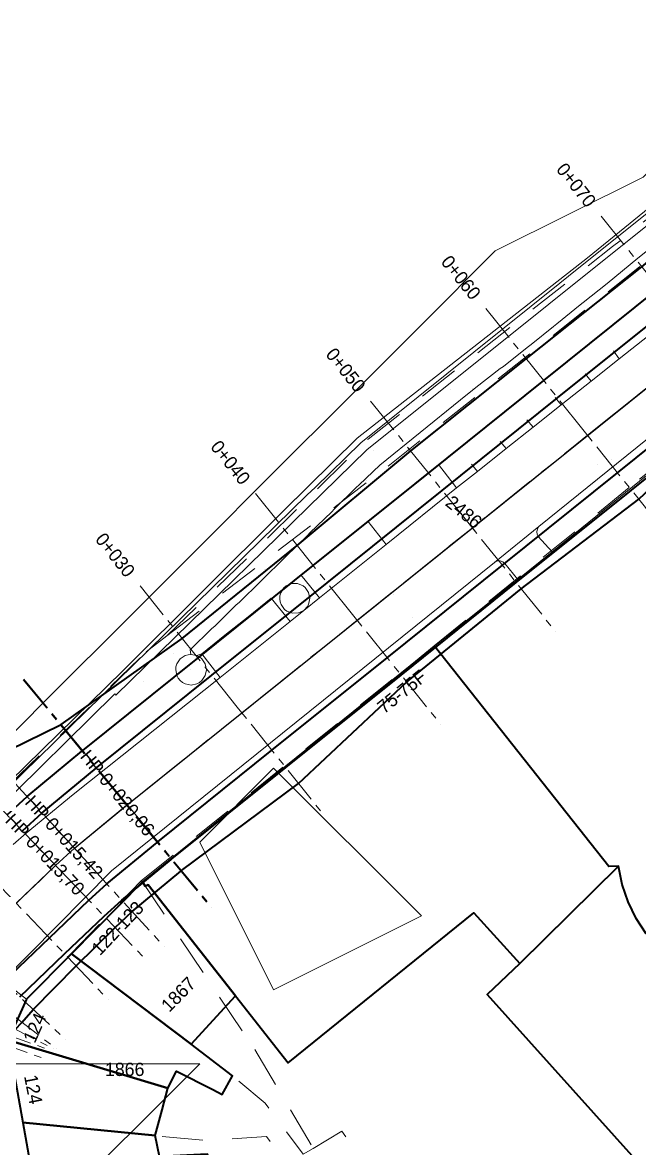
# Model space of a CAD drawing. Header units: metres. Extents: x 0 to 105485, y 0 to 425721.
# Drawn here: x 104915.5 to 104957.3, y 425531.8 to 425608 of the extents above; entities that cross this region are included whole.
import ezdxf
from ezdxf.enums import TextEntityAlignment as Align

# ---------------------------------------------------------------- set-up
doc = ezdxf.new("R2010")
doc.units = ezdxf.units.M
doc.header["$MEASUREMENT"] = 0
for name, pattern in [('AM-AS-SO', [16, 10, -2, 2, -2]), ('KG-PERCEEL-SO', [19, 5.5, -4, 5.5, -4]), ('ZZ-CENTER-SO', [8, 5, -1, 1, -1])]:
    doc.linetypes.add(name, pattern=pattern)
for name, color, linetype, lineweight in [('B-XX-AM-AS-G', 10, 'AM-AS-SO', 18), ('B-XX-AM-KILOMETRERING-G', 7, 'Continuous', 18), ('B-XX-AM-TANGENTPUNT-G', 7, 'Continuous', 18), ('B-XX-AM-TANGENTPUNT-T', 7, 'Continuous', 18), ('B-XX-GK-KADEMUUR-G', 150, 'Continuous', 18), ('B-XX-GR-BOOM-G', 90, 'Continuous', 13), ('B-XX-IE-MEUBILAIR-G', 7, 'Continuous', 18), ('B-XX-IE-MEUBILAIR_WATERWEGMEUBILAIR-G', 150, 'Continuous', 18), ('B-XX-KG-GRENS_PERCEEL-G', 150, 'KG-PERCEEL-SO', 18), ('B-XX-KG-GRENS_PERCEEL-T', 150, 'KG-PERCEEL-SO', 18), ('B-XX-OG-BEBOUWING-G', 7, 'Continuous', 35), ('B-XX-OG-BEBOUWING_HUISNUMMER-T', 7, 'Continuous', 18), ('B-XX-OG-GRENS-G', 7, 'Continuous', 18), ('B-XX-OG-TERREIN_ERF-G', 7, 'Continuous', 18), ('B-XX-OG-WATER-G', 130, 'Continuous', 18), ('B-XX-VH-ONVERHARD_ZAND-G', 210, 'Continuous', 18), ('B-XX-VH-OPENVERHARDING-G', 90, 'Continuous', 18), ('B-XX-VW-MARKERING-G', 7, 'Continuous', 18), ('N-XX-AL-VERWIJZING_DOORSNEDE-G', 7, 'ZZ-CENTER-SO', 18), ('N-XX-AL-VERWIJZING_DOORSNEDE-T', 7, 'ZZ-CENTER-SO', 18), ('N-XX-AM-AS-G', 10, 'AM-AS-SO', 18), ('N-XX-GR-GRAS_BERM-G', 80, 'Continuous', 35), ('N-XX-GW-TALUD_TEEN-G', 90, 'Continuous', 35), ('N-XX-VH-GESLOTENVERHARDING_ASFALT-G', 10, 'Continuous', 35)]:
    doc.layers.add(name, color=color, linetype=linetype, lineweight=lineweight)
doc.layers.add('GIS-WEGVAKKEN', color=2, linetype='Continuous')

msp = doc.modelspace()

# ---------------------------------------------------------------- linework, layer by layer
at = {"layer": 'B-XX-AM-AS-G', "ltscale": 0.5}
msp.add_lwpolyline([(104908.7542000003, 425540.7492999994), (104908.98, 425541.39), (104909.62, 425542.63), (104910.64, 425543.97), (104911.84, 425545.26), (104917.75, 425550.92), (104919.02, 425552.08), (104922.6, 425555.03), (104992.7, 425611.27), (105082.36, 425683.39), (105090.06, 425689.4), (105106.61, 425702.7), (105109.33, 425704.82), (105110.2496000007, 425705.2364000007)], dxfattribs=at)
at = {"layer": 'B-XX-AM-KILOMETRERING-G', "ltscale": 0.5, "flags": 128}
for points in [[(104954.064011129, 425579.6319980879), (104953.4382311284, 425580.4119976975)], [(104946.2640150336, 425573.3741980822), (104945.638235033, 425574.1541976918)], [(104938.4640189382, 425567.1163980764), (104937.8382389377, 425567.896397686)], [(104930.6640228429, 425560.8585980706), (104930.0382428423, 425561.6385976802)], [(104922.8696209057, 425554.6042900146), (104922.2336869976, 425555.3760335371)]]:
    msp.add_lwpolyline(points, dxfattribs=at)
at = {"layer": 'B-XX-AM-TANGENTPUNT-G', "ltscale": 0.5, "flags": 128}
for points in [[(104923.8718678163, 425553.4865129551), (104921.3281321837, 425556.573487045)], [(104920.3688144132, 425550.6032807719), (104917.6711855868, 425553.5567192282)], [(104919.1333328996, 425549.4755658239), (104916.3666671004, 425552.3644341761)]]:
    msp.add_lwpolyline(points, dxfattribs=at)
at = {"layer": 'B-XX-GK-KADEMUUR-G', "ltscale": 0.5}
for points in [[(104905.172, 425546.195), (104921.752, 425562.538), (104921.833, 425562.442), (104938.813, 425579.051), (104988.189, 425618.588), (105102.3502098413, 425710)], [(105039.799, 425660.682), (105017.558, 425642.902), (105016.99, 425642.447), (105006.322, 425633.913), (104996.33, 425625.919), (104995.766, 425625.468), (104974.36, 425608.324), (104973.794, 425607.871), (104952.459, 425590.783), (104951.865, 425590.307), (104938.398, 425579.522), (104935.307, 425576.5), (104934.781, 425575.985), (104915.533, 425557.164), (104904.789, 425546.533)]]:
    msp.add_lwpolyline(points, dxfattribs=at)
msp.add_lwpolyline([(104905.862, 425547.997), (104895.247, 425537.442), (104904.789, 425546.533), (104915.533, 425557.164), (104934.781, 425575.985), (104935.307, 425576.5), (104938.398, 425579.522), (104951.865, 425590.307), (104952.459, 425590.783), (104973.794, 425607.871), (104974.36, 425608.324), (104995.766, 425625.468), (104996.33, 425625.919), (105006.322, 425633.913), (105006.515, 425634.185), (104986.537, 425618.359), (104971.09, 425606.126), (104953.746, 425592.04), (104938.159, 425579.827), (104933.137, 425574.895), (104922.304, 425564.077)], close=True, dxfattribs=at)
at = {"layer": 'B-XX-GR-BOOM-G', "color": 0, "true_color": 0x604a38}
msp.add_polyline3d([(104926.897, 425564.168, 2.391063615989091), (104926.897, 425564.168, 5.191063615989091)], dxfattribs=at)
at = {"layer": 'B-XX-IE-MEUBILAIR-G', "color": 0, "true_color": 0x604a38}
for points in [[(104944.462, 425583.097, 2.177234573343187), (104944.462, 425583.097, 3.677234573343187)], [(104939.273, 425578.992, 2.210579507820798), (104939.273, 425578.992, 3.710579507820798)], [(104954.421, 425578.039, 2.352337270690507), (104954.421, 425578.039, 3.852337270690507)], [(104955.383, 425578.384, 2.348215978992692), (104955.383, 425578.384, 3.848215978992692)], [(104955.283, 425577.736, 2.335622402709274), (104955.283, 425577.736, 3.835622402709274)], [(104938.77, 425576.962, 2.277865583671027), (104938.77, 425576.962, 3.777865583671027)], [(104940.61, 425569.242, 2.381609555965278), (104940.61, 425569.242, 3.881609555965278)], [(104941.907, 425567.673, 2.348473407567346), (104941.907, 425567.673, 3.848473407567346)], [(104940.622, 425565.922, 2.327848839109299), (104940.622, 425565.922, 3.827848839109299)], [(104925.753, 425565.248, 2.309730546838456), (104925.753, 425565.248, 5.309730546838455)], [(104923.69, 425563.333, 2.255172182372583), (104923.69, 425563.333, 5.255172182372583)], [(104925.545, 425561.512, 2.399845746266229), (104925.545, 425561.512, 5.399845746266228)], [(104922.809, 425559.348, 2.375892990472333), (104922.809, 425559.348, 5.375892990472333)], [(104921.566, 425558.351, 2.363387204116687), (104921.566, 425558.351, 5.363387204116687)], [(104920.463, 425557.439, 2.364816305526931), (104920.463, 425557.439, 5.364816305526931)], [(104918.014, 425555.157, 2.403089559539067), (104918.014, 425555.157, 5.403089559539067)], [(104926.369, 425554.441, 2.350532415174043), (104926.369, 425554.441, 3.850532415174043)]]:
    msp.add_polyline3d(points, dxfattribs=at)
at = {"layer": 'B-XX-IE-MEUBILAIR_WATERWEGMEUBILAIR-G', "color": 0, "true_color": 0x604a38}
for points in [[(104951.131, 425590.115, 2.159955967018357), (104951.131, 425590.115, 3.659955967018357)], [(104945.978, 425583.203, 2.243811223046881), (104945.978, 425583.203, 3.743811223046881)], [(104940.032, 425581.161, 2.189127369434691), (104940.032, 425581.161, 3.689127369434691)], [(104940.081, 425581.118, 2.199380925574647), (104940.081, 425581.118, 3.699380925574647)], [(104933.971, 425575.756, 2.06033945383282), (104933.971, 425575.756, 3.56033945383282)], [(104931.862, 425570.955, 2.258233448660614), (104931.862, 425570.955, 3.758233448660614)], [(104926.161, 425568.182, 2.167759901815181), (104926.161, 425568.182, 3.667759901815181)]]:
    msp.add_polyline3d(points, dxfattribs=at)
at = {"layer": 'B-XX-KG-GRENS_PERCEEL-G', "ltscale": 0.5, "flags": 128}
for points in [[(104925.279, 425566.445), (104931.178, 425572.18), (104938.894, 425579.771), (104955.444, 425592.789), (104971.281, 425605.474), (104988.867, 425619.423), (105000, 425628.403), (105008.053, 425635.091), (105031.76, 425654.106), (105060.197, 425676.823), (105089.053, 425700), (105094.55, 425704.236), (105101.6795079053, 425710)], [(104940.248, 425577.935), (104954.517, 425589.239), (104969.941, 425601.563), (105000, 425625.681), (105004.34, 425629.216), (105020.105, 425641.933), (105047.531, 425663.873), (105075.134, 425686.023), (105085.069, 425694.023), (105092.463, 425700), (105104.7445397583, 425710)], [(104957.258, 425577.049), (104976.648, 425592.619)], [(104925.279, 425566.445), (104940.248, 425577.935)], [(104943.376, 425565.779), (104957.258, 425577.049)], [(104923.559, 425549.899), (104943.376, 425565.779)], [(104923.873, 425565.365), (104925.279, 425566.445)], [(104904.492, 425546.427), (104906.814, 425548.681), (104914.205, 425555.972), (104923.873, 425565.365)], [(104918.806, 425544.959), (104923.559, 425549.899)], [(104923.559, 425549.899), (104931.22, 425538.469)], [(104918.806, 425544.959), (104915.799, 425541.839), (104914.509, 425539.09), (104915.511, 425533.538)], [(104918.806, 425544.959), (104929.716, 425536.691), (104931.919, 425534.845), (104934.511, 425531.374)], [(104931.22, 425538.469), (104935.18, 425531.775)], [(104915.511, 425533.538), (104924.504, 425532.612), (104927.961, 425532.311), (104932.015, 425532.586), (104932.664, 425531.761)], [(104915.511, 425533.538), (104916.59, 425527.562)], [(104935.18, 425531.775), (104937.127, 425532.945), (104940.23, 425528.292)], [(104934.511, 425531.374), (104935.18, 425531.775)]]:
    msp.add_lwpolyline(points, dxfattribs=at)
at = {"layer": 'B-XX-OG-BEBOUWING-G', "ltscale": 0.5}
for points in [[(104923.625, 425549.805), (104923.812, 425549.522), (104924.02, 425549.613), (104929.919, 425542.107), (104933.49, 425537.563), (104946.041, 425547.722), (104949.164, 425544.291), (104955.845, 425550.862), (104955.19, 425550.858), (104943.396, 425565.754), (104943.022, 425565.452)], [(104923.812, 425549.522), (104923.625, 425549.805), (104918.823, 425544.945), (104926.921, 425538.833), (104929.919, 425542.107), (104924.02, 425549.613)], [(104915.776, 425541.86), (104915.751, 425541.835), (104914.538, 425539.091), (104925.34, 425535.839), (104925.924, 425536.989), (104928.38, 425535.749), (104929.01, 425535.415), (104929.716, 425536.691), (104926.921, 425538.833), (104918.823, 425544.945)], [(104924.493, 425532.636), (104924.95, 425534.373), (104925.34, 425535.839), (104914.538, 425539.091), (104915.522, 425533.537)], [(104915.522, 425533.537), (104916.581, 425527.56), (104925.185, 425529.192), (104928.545, 425529.872), (104928.027, 425531.388), (104924.782, 425531.215), (104924.493, 425532.636)]]:
    msp.add_lwpolyline(points, close=True, dxfattribs=at)
msp.add_lwpolyline([(104957.716, 425546.286), (104957.031, 425547.33), (104956.486, 425548.454), (104956.088, 425549.638), (104955.845, 425550.862), (104949.164, 425544.291), (104946.946, 425542.19), (104964.147, 425523.068)], dxfattribs=at)
at = {"layer": 'B-XX-OG-GRENS-G'}
msp.add_polyline3d([(105037.5, 425662.5, 2.121522426605225), (105032.5, 425657.5, 2.212913274765015), (105022.5, 425652.5, 2.117568731307983), (105017.5, 425647.5, 2.167964458465576), (105012.5, 425642.5, 2.13331127166748), (105007.5, 425637.5, 2.156186103820801), (104997.5, 425632.5, 2.067992925643921), (104992.5, 425627.5, 2.201306104660034), (104987.5, 425622.5, 2.102960348129272), (104982.5, 425617.5, 1.743525385856628), (104972.5, 425612.5, 2.233124971389771), (104967.5, 425607.5, 2.137851476669312), (104962.5, 425602.5, 1.970455408096313), (104957.5, 425597.5, 1.762145161628723), (104947.5, 425592.5, 2.088554620742798), (104942.5, 425587.5, 1.275743722915649), (104937.5, 425582.5, 2.090632438659668), (104932.5, 425577.5, 1.83174729347229), (104927.5, 425572.5, 1.79925811290741), (104922.5, 425567.5, 1.896938800811768), (104917.5, 425562.5, 1.813630342483521), (104912.5, 425557.5, 1.524099230766296)], dxfattribs=at)
for points in [[(104932.5, 425557.5, 2.41835618019104), (104942.5, 425547.5, 1.701107859611511), (104932.5, 425542.5, 2.997201919555664), (104927.5, 425552.5, 2.46612286567688)], [(104912.5, 425537.5, 2.284144878387451), (104927.5, 425537.5, 2.870697259902954), (104917.5, 425527.5, 2.416788578033447), (104912.5, 425532.5, 2.237672090530396)]]:
    msp.add_polyline3d(points, close=True, dxfattribs=at)
at = {"layer": 'B-XX-OG-TERREIN_ERF-G', "ltscale": 0.5}
for points in [[(104957.265, 425576.911), (104951.344, 425572.145), (104949.039, 425570.276), (104943.396, 425565.754), (104955.19, 425550.858), (104955.845, 425550.862), (104956.088, 425549.638), (104956.486, 425548.454), (104957.031, 425547.33), (104957.716, 425546.286)], [(104964.147, 425523.068), (104946.946, 425542.19), (104949.164, 425544.291), (104946.041, 425547.722), (104933.49, 425537.563), (104929.919, 425542.107), (104926.921, 425538.833), (104929.716, 425536.691), (104929.01, 425535.415), (104928.38, 425535.749), (104925.924, 425536.989), (104925.34, 425535.839), (104924.95, 425534.373), (104924.493, 425532.636), (104924.782, 425531.215)]]:
    msp.add_lwpolyline(points, dxfattribs=at)
at = {"layer": 'B-XX-OG-WATER-G', "ltscale": 0.5}
msp.add_lwpolyline([(104905.862, 425547.997), (104922.304, 425564.077), (104933.137, 425574.895), (104938.159, 425579.827), (104953.746, 425592.04), (104971.09, 425606.126), (104986.537, 425618.359), (105006.515, 425634.185), (104941.9029275928, 425710), (104876.3532364273, 425710)], dxfattribs=at)
at = {"layer": 'B-XX-VH-ONVERHARD_ZAND-G', "ltscale": 0.5}
for points in [[(104934.546, 425568.166), (104934.808, 425568.472), (104934.893, 425568.655), (104934.951, 425568.993), (104934.872, 425569.387), (104934.647, 425569.719), (104934.49, 425569.846), (104934.118, 425569.996), (104933.716, 425569.99), (104933.348, 425569.83), (104933.195, 425569.699), (104932.98, 425569.36), (104932.926, 425569.165), (104932.912, 425568.964), (104932.938, 425568.764), (104933.003, 425568.573), (104933.237, 425568.247), (104933.397, 425568.125), (104933.774, 425567.986), (104934.175, 425568.003)], [(104926.91, 425565.2), (104926.708, 425565.18), (104926.514, 425565.12), (104926.178, 425564.895), (104925.954, 425564.558), (104925.895, 425564.363), (104925.876, 425564.16), (104925.957, 425563.764), (104926.053, 425563.585), (104926.183, 425563.428), (104926.34, 425563.3), (104926.52, 425563.205), (104926.918, 425563.128), (104927.314, 425563.209), (104927.493, 425563.306), (104927.649, 425563.436), (104927.872, 425563.774), (104927.948, 425564.164), (104927.869, 425564.561), (104927.644, 425564.897), (104927.487, 425565.026), (104927.307, 425565.122)]]:
    msp.add_lwpolyline(points, close=True, dxfattribs=at)
at = {"layer": 'B-XX-VH-OPENVERHARDING-G', "ltscale": 0.5}
for points in [[(104988.189, 425618.588), (104938.813, 425579.051), (104921.833, 425562.442), (104921.752, 425562.538), (104905.172, 425546.195)], [(104914.166, 425543.113), (104921.535, 425550.548), (104947.454, 425571.425), (104950.46, 425573.844), (104981.518, 425598.906), (104994.786, 425609.559)], [(104914.871, 425552.338), (104915.763, 425553.113), (104918.931, 425555.714), (104928.874, 425563.639), (104927.636, 425565.23), (104927.307, 425565.122), (104927.487, 425565.026), (104927.644, 425564.897), (104927.869, 425564.561), (104927.948, 425564.164), (104927.872, 425563.774), (104927.649, 425563.436), (104927.493, 425563.306), (104927.314, 425563.209), (104926.918, 425563.128), (104926.52, 425563.205), (104926.34, 425563.3), (104926.183, 425563.428), (104926.053, 425563.585), (104925.957, 425563.764), (104925.876, 425564.16), (104925.895, 425564.363), (104925.954, 425564.558), (104926.178, 425564.895), (104926.514, 425565.12), (104926.708, 425565.18), (104926.91, 425565.2), (104926.861, 425565.512), (104928.329, 425566.952), (104928.512, 425567.115), (104929.965, 425568.546), (104930.165, 425568.714), (104931.645, 425570.16), (104933.318, 425571.815), (104934.785, 425573.244), (104934.963, 425573.418), (104936.444, 425574.847), (104936.606, 425575.027), (104938.083, 425576.484), (104938.292, 425576.68), (104939.682, 425577.995), (104945.156, 425582.429), (104946.195, 425583.268), (104947.827, 425584.547), (104948.067, 425584.675), (104949.67, 425585.959), (104949.93, 425586.162), (104951.447, 425587.39), (104951.662, 425587.565), (104953.249, 425588.848), (104953.455, 425589.011), (104955.065, 425590.291), (104957.161, 425592), (104961.157, 425595.221)], [(104961.157, 425595.221), (104957.161, 425592), (104955.065, 425590.291), (104953.455, 425589.011), (104953.249, 425588.848), (104951.662, 425587.565), (104951.447, 425587.39), (104949.93, 425586.162), (104949.67, 425585.959), (104948.067, 425584.675), (104947.827, 425584.547), (104946.195, 425583.268), (104945.156, 425582.429), (104939.682, 425577.995), (104938.292, 425576.68), (104938.083, 425576.484), (104936.606, 425575.027), (104936.444, 425574.847), (104934.963, 425573.418), (104934.785, 425573.244), (104933.318, 425571.815), (104931.645, 425570.16), (104930.165, 425568.714), (104929.965, 425568.546), (104928.512, 425567.115), (104928.329, 425566.952), (104926.861, 425565.512), (104926.91, 425565.2), (104927.307, 425565.122), (104927.636, 425565.23), (104928.874, 425563.639), (104933.632, 425567.432), (104934.546, 425568.166), (104935.611, 425569.021), (104940.111, 425572.633), (104944.887, 425576.468), (104946.289, 425577.581), (104948.245, 425579.134), (104950.067, 425580.581), (104951.956, 425582.081), (104953.983, 425583.69), (104955.877, 425585.194), (104957.91, 425586.808)], [(104957.91, 425586.808), (104955.877, 425585.194), (104953.983, 425583.69), (104951.956, 425582.081), (104950.067, 425580.581), (104948.245, 425579.134), (104946.289, 425577.581), (104944.887, 425576.468), (104940.111, 425572.633), (104935.611, 425569.021), (104934.546, 425568.166), (104933.632, 425567.432), (104928.874, 425563.639), (104918.931, 425555.714), (104915.763, 425553.113), (104914.871, 425552.338)], [(104915.084, 425518.055), (104915.855, 425514.063), (104916.079, 425513.314), (104916.355, 425512.687), (104916.724, 425512.041), (104919.698, 425507.989), (104922.304, 425509.689), (104922.069, 425510.047), (104922.596, 425510.393), (104919.564, 425515.006), (104919.037, 425514.66), (104918.906, 425514.86), (104918.828, 425514.881), (104917.712, 425521.177), (104916.581, 425527.56), (104915.522, 425533.537), (104914.538, 425539.091), (104915.751, 425541.835), (104915.776, 425541.86), (104914.166, 425543.113)]]:
    msp.add_lwpolyline(points, dxfattribs=at)
for points in [[(104976.84, 425592.348), (104978.724, 425593.95), (104982.126, 425596.767), (104984.873, 425598.972), (104984.947, 425599.049), (104995.538, 425607.813), (104995.857, 425608.084), (104994.786, 425609.559), (104981.518, 425598.906), (104950.46, 425573.844), (104950.362, 425573.701), (104950.313, 425573.503), (104950.333, 425573.33), (104950.409, 425573.168), (104950.407, 425573.167), (104951.344, 425572.145), (104957.265, 425576.911), (104976.677, 425592.551)], [(104950.407, 425573.167), (104950.409, 425573.168), (104950.333, 425573.33), (104950.313, 425573.503), (104950.362, 425573.701), (104950.46, 425573.844), (104947.454, 425571.425), (104947.642, 425571.524), (104947.833, 425571.534), (104948.012, 425571.468), (104948.15, 425571.337), (104948.16, 425571.345)], [(104951.344, 425572.145), (104950.407, 425573.167), (104948.16, 425571.345), (104949.039, 425570.276)], [(104943.022, 425565.452), (104943.396, 425565.754), (104949.039, 425570.276), (104948.16, 425571.345), (104948.15, 425571.337), (104948.012, 425571.468), (104947.833, 425571.534), (104947.642, 425571.524), (104947.454, 425571.425), (104921.535, 425550.548), (104914.166, 425543.113), (104915.776, 425541.86), (104918.823, 425544.945), (104923.625, 425549.805)], [(104934.546, 425568.166), (104934.175, 425568.003), (104933.774, 425567.986), (104933.397, 425568.125), (104933.237, 425568.247), (104933.003, 425568.573), (104932.938, 425568.764), (104932.912, 425568.964), (104932.926, 425569.165), (104932.98, 425569.36), (104933.195, 425569.699), (104933.348, 425569.83), (104933.716, 425569.99), (104934.118, 425569.996), (104934.49, 425569.846), (104934.647, 425569.719), (104934.872, 425569.387), (104934.951, 425568.993), (104934.893, 425568.655), (104934.808, 425568.472)]]:
    msp.add_lwpolyline(points, close=True, dxfattribs=at)
at = {"layer": 'B-XX-VW-MARKERING-G', "color": 0, "ltscale": 0.5, "true_color": 0x808080}
for points in [[(104955.492, 425585.732, 2.39419539978746), (104955.877, 425585.194, 2.399489273660121)], [(104953.983, 425583.69, 2.395395096665932), (104953.582, 425584.181, 2.38240480743649)], [(104951.561, 425582.571, 2.391061935602397), (104951.956, 425582.081, 2.42084155142269)], [(104950.067, 425580.581, 2.423360136592783), (104949.646, 425581.079, 2.385574910805091)], [(104947.828, 425579.613, 2.379792957033811), (104948.245, 425579.134, 2.414044788661739)], [(104944.887, 425576.468, 2.396038072877424), (104943.658, 425578.038, 2.303628641564922), (104942.0646666667, 425576.7653333333, 2.318732090623014), (104940.4713333333, 425575.4926666666, 2.334347639567963), (104938.878, 425574.22, 2.33635879858726)], [(104946.289, 425577.581, 2.397015142537518), (104945.902, 425578.078, 2.372080237951213)], [(104935.611, 425569.021, 2.413211966828767), (104934.345, 425570.593, 2.318792014570541), (104936.6115, 425572.4065, 2.322100043296814), (104938.878, 425574.22, 2.33635879858726)], [(104938.878, 425574.22, 2.33635879858726), (104940.111, 425572.633, 2.396410852784594)], [(104927.636, 425565.23, 2.378529189003157), (104929.204, 425566.489, 2.345628795019092), (104930.772, 425567.748, 2.335728366725944), (104932.34, 425569.007, 2.320504136872271), (104933.632, 425567.432, 2.402407936617937)]]:
    msp.add_polyline3d(points, dxfattribs=at)
at = {"layer": 'GIS-WEGVAKKEN'}
msp.add_lwpolyline([(104908.7542000003, 425540.7492999994), (104908.98, 425541.39), (104909.62, 425542.63), (104910.64, 425543.97), (104911.84, 425545.26), (104917.75, 425550.92), (104919.02, 425552.08), (104922.6, 425555.03), (104992.7, 425611.27), (105082.36, 425683.39), (105090.06, 425689.4), (105106.61, 425702.7), (105109.33, 425704.82), (105110.2496000007, 425705.2364000007)], dxfattribs=at)
at = {"layer": 'N-XX-AL-VERWIJZING_DOORSNEDE-G', "ltscale": 0.5, "flags": 128}
for points in [[(104954.6675372177, 425594.8597936034), (104967.1831372293, 425579.2598014126)], [(104946.8675411224, 425588.6019935976), (104959.3831411339, 425573.0020014069)], [(104939.067545027, 425582.3441935919), (104951.5831450385, 425566.7442014011)], [(104931.2675489316, 425576.0863935861), (104943.7831489431, 425560.4864013953)], [(104923.4675528362, 425569.8285935803), (104935.9831528478, 425554.2286013896)], [(104915.5563809618, 425563.4793405228), (104928.2750591252, 425548.0444700738)], [(104915.6047270102, 425563.519178747), (104928.3234051735, 425548.084308298)], [(104911.6015207276, 425560.201955755), (104925.0896648592, 425545.4347634733)], [(104910.1416690524, 425558.8643879683), (104923.9749980481, 425544.4200462077)], [(104907.4667435606, 425556.3026149931), (104921.3000725563, 425541.8582732325)], [(104903.7859458801, 425552.7521433671), (104918.4296806436, 425539.1300645178)], [(104901.887253101, 425550.6325386845), (104917.8013383719, 425538.5188319854)], [(104899.8451727724, 425547.6750721175), (104917.6175859135, 425538.502213722)], [(104898.6054333518, 425545.0462777331), (104917.4682818031, 425538.3985000366)], [(104898.3796333521, 425544.4055777324), (104917.2424818034, 425537.757800036)]]:
    msp.add_lwpolyline(points, dxfattribs=at)
at = {"layer": 'N-XX-AM-AS-G', "ltscale": 0.5}
msp.add_polyline3d([(104915.0750745082, 425548.3582270248, 2.963041474654378), (104917.75, 425550.92, 2.971575505341568), (104919.02, 425552.08, 2.975538705962643), (104922.5516539517, 425554.9901617758, 2.986082949308756), (104922.6, 425555.03, 2.986227293150367), (104930.3511328426, 425561.2485978754, 3.009124423963134), (104938.151128938, 425567.5063978812, 3.032165898617512), (104945.9511250333, 425573.764197887, 3.05520737327189), (104953.7511211287, 425580.0219978927, 3.078248847926267), (104961.5511172241, 425586.2797978985, 3.101290322580645), (104969.3511133195, 425592.5375979043, 3.124331797235023), (104977.1511094148, 425598.79539791, 3.147373271889401), (104984.9511055102, 425605.0531979158, 3.170414746543779), (104992.7510494959, 425611.3110627889, 3.193456221198157), (105000.5430917301, 425617.578763948, 3.210966669462725), (105008.3351339643, 425623.8464651072, 3.216961248954839), (105016.1271761985, 425630.1141662663, 3.211437656040019), (105023.9192184327, 425636.3818674255, 3.194395890718265), (105031.7112606669, 425642.6495685846, 3.171366979379385), (105039.5033029011, 425648.9172697438, 3.148335764406025)], dxfattribs=at)
at = {"layer": 'N-XX-GR-GRAS_BERM-G', "ltscale": 0.5}
for points in [[(104914.4645843635, 425554.3505311681, 2.830325505341568), (104915.8165657687, 425555.5872081669, 2.834288705962643), (104919.5309678879, 425558.6559435075, 2.844832949308756), (104919.5793139362, 425558.6957817317, 2.844977293150367), (104927.3786778398, 425564.9535960207, 2.867874423963134), (104935.1786739352, 425571.2113960265, 2.890915898617512), (104942.9786700306, 425577.4691960323, 2.91395737327189), (104950.778666126, 425583.726996038, 2.936998847926267), (104958.5786622213, 425589.9847960438, 2.960040322580646), (104966.3786583167, 425596.2425960496, 2.983081797235023), (104974.1786544121, 425602.5003960553, 3.006123271889401), (104981.9786505075, 425608.7581960611, 3.029164746543779), (104989.7738914453, 425615.0122828501, 3.052206221198157), (104997.5659336795, 425621.2799840092, 3.069716669462725), (105005.3579759137, 425627.5476851684, 3.075711248954839), (105013.1500181479, 425633.8153863276, 3.070187656040019), (105020.9420603821, 425640.0830874867, 3.053145890718265), (105028.7341026163, 425646.3507886459, 3.030116979379386), (105036.5261448505, 425652.618489805, 3.007085764406025)], [(104915.3178870063, 425542.0247562733, 2.811470355350733), (104918.3604901447, 425544.9276958567, 2.821791474654378), (104921.0354156365, 425547.4894688319, 2.830325505341568), (104922.2234342313, 425548.5727918331, 2.834288705962643), (104925.5723400154, 425551.3243800442, 2.844832949308756), (104925.6206860638, 425551.3642182684, 2.844977293150367), (104933.3235878453, 425557.5435997301, 2.867874423963134), (104941.1235839407, 425563.8013997359, 2.890915898617512), (104948.9235800361, 425570.0591997417, 2.91395737327189), (104956.7235761314, 425576.3169997474, 2.936998847926267), (104964.5235722268, 425582.5747997532, 2.960040322580646), (104972.3235683222, 425588.832599759, 2.983081797235023), (104980.1235644176, 425595.0903997647, 3.006123271889401), (104987.923560513, 425601.3481997705, 3.029164746543779), (104995.7282075465, 425607.6098427277, 3.052206221198157), (105003.5202497807, 425613.8775438868, 3.069716669462725), (105011.3122920149, 425620.1452450459, 3.075711248954839), (105019.1043342491, 425626.4129462051, 3.070187656040019), (105026.8963764833, 425632.6806473643, 3.053145890718265), (105034.6884187175, 425638.9483485234, 3.030116979379386), (105042.4804609517, 425645.2160496826, 3.007085764406025)]]:
    msp.add_polyline3d(points, dxfattribs=at)
at = {"layer": 'N-XX-GW-TALUD_TEEN-G', "ltscale": 0.5}
for points in [[(104913.4561405457, 425558.1714668162, 1.667622039295977), (104918.0758574729, 425560.4218063161, 2.082117203600985), (104918.1260077063, 425560.4594550548, 2.083207235353318), (104926.3227216856, 425566.2697860352, 2.30539977723387), (104934.0921860876, 425572.5656420812, 2.31217797869221), (104941.7815092989, 425578.9613896186, 2.276267487256333), (104949.5907790751, 425585.2076305022, 2.30424876017468), (104957.4277600876, 425591.4193308869, 2.346990937453817), (104965.0937347442, 425597.8441810858, 2.298643404953165), (104972.6350586019, 425604.4244015015, 2.183898310606582), (104980.6041276276, 425610.4714615995, 2.296999620043756), (104988.383655404, 425616.7406323157, 2.312841018555865), (104996.1917851889, 425622.988333339, 2.338907262256055), (105003.8665085512, 425629.4018859965, 2.282508486289503), (105011.6741361444, 425635.6502113475, 2.285273609646241), (105019.5293047948, 425641.8394333819, 2.301804183220288), (105027.3407618599, 425648.0829979113, 2.289100605072364), (105035.2607283588, 425654.1916628866, 2.334102980897261)], [(104914.5028016174, 425538.7233373928, 2.350364164322631), (104914.7262567788, 425539.3648637778, 2.352758161239017), (104915.0241382636, 425539.8407673478, 2.359700286348186), (104915.4586597512, 425540.3020649654, 2.372129947027962), (104916.2351177822, 425541.1715183423, 2.393894379157333), (104919.134234061, 425544.1197759723, 2.448902723392091), (104921.7711092325, 425546.7212799356, 2.475774263553725), (104922.9299512245, 425547.7992775388, 2.48508475007769), (104926.2297348012, 425550.5265924737, 2.500250607575187), (104926.2779462291, 425550.5665940678, 2.50046551454923), (104934.1912448029, 425556.4621140842, 2.405700839665129), (104941.5034619379, 425563.3279031569, 2.688566831947103), (104949.2559789027, 425569.6448832312, 2.736898946816791), (104957.2238573011, 425575.6934273791, 2.670514796443183), (104964.5235722268, 425582.5747997532, 2.960040322580646)]]:
    msp.add_polyline3d(points, dxfattribs=at)
at = {"layer": 'N-XX-VH-GESLOTENVERHARDING_ASFALT-G', "ltscale": 0.5}
for points in [[(104915.5020840382, 425553.2672055361, 2.890325505341568), (104916.8281765786, 425554.4796687458, 2.894288705962643), (104920.4848687501, 425557.4983282238, 2.904832949308756), (104920.5332147985, 425557.538166448, 2.904977293150367), (104928.3173478407, 425563.7835966064, 2.927874423963134), (104936.1173439361, 425570.0413966122, 2.950915898617512), (104943.9173400315, 425576.299196618, 2.97395737327189), (104951.7173361268, 425582.5569966237, 2.996998847926267), (104959.5173322222, 425588.8147966295, 3.020040322580646), (104967.3173283176, 425595.0725966353, 3.043081797235023), (104975.117324413, 425601.330396641, 3.066123271889401), (104982.9173205083, 425607.5881966468, 3.089164746543779), (104990.7140466192, 425613.843476515, 3.112206221198157), (104998.5060888534, 425620.1111776741, 3.129716669462725), (105006.2981310876, 425626.3788788333, 3.13571124895484), (105014.0901733218, 425632.6465799924, 3.130187656040019), (105021.882215556, 425638.9142811516, 3.113145890718265), (105029.6742577902, 425645.1819823107, 3.090116979379386), (105037.4663000244, 425651.4496834699, 3.067085764406025)], [(104914.2196068991, 425543.046412187, 2.871470355350733), (104917.32299047, 425546.0110214887, 2.881791474654378), (104919.9979159618, 425548.5727944639, 2.890325505341568), (104921.2118234214, 425549.6803312543, 2.894288705962643), (104924.6184391532, 425552.4819953279, 2.904832949308756), (104924.6667852016, 425552.521833552, 2.904977293150367), (104932.3849178445, 425558.7135991444, 2.927874423963134), (104940.1849139398, 425564.9713991502, 2.950915898617512), (104947.9849100352, 425571.229199156, 2.97395737327189), (104955.7849061306, 425577.4869991617, 2.996998847926267), (104963.5849022259, 425583.7447991675, 3.020040322580646), (104971.3848983213, 425590.0025991733, 3.043081797235023), (104979.1848944167, 425596.260399179, 3.066123271889401), (104986.9848905121, 425602.5181991848, 3.089164746543779), (104994.7880523727, 425608.7786490628, 3.112206221198157), (105002.5800946068, 425615.0463502219, 3.129716669462725), (105010.372136841, 425621.3140513811, 3.13571124895484), (105018.1641790752, 425627.5817525403, 3.130187656040019), (105025.9562213094, 425633.8494536994, 3.113145890718265), (105033.7482635436, 425640.1171548585, 3.090116979379386), (105041.5403057778, 425646.3848560177, 3.067085764406025)]]:
    msp.add_polyline3d(points, dxfattribs=at)

# ---------------------------------------------------------------- texts
at = {"layer": 'B-XX-AM-TANGENTPUNT-T', "color": 10, "lineweight": 18}
for s, rotation, p in [('HP 0+020,06', -50.51071484482455, (104924.1898347704, 425553.1006411939)), ('HP 0+015,42', -47.59186670452481, (104920.7060180165, 425550.2341009648)), ('HP 0+013,70', -46.23783200304486, (104919.4791661245, 425549.1144572799))]:
    msp.add_text(s, height=0.9, rotation=rotation, dxfattribs=at).set_placement(p, align=Align.MIDDLE_RIGHT)
at = {"layer": 'B-XX-KG-GRENS_PERCEEL-T'}
for s, rotation, p in [('2486', 321, (104945.3750213498, 425574.8388687976)), ('1867', 45.40000000000001, (104926.0552679139, 425542.1963926188))]:
    msp.add_text(s, height=0.9, rotation=rotation, dxfattribs=at).set_placement(p, align=Align.MIDDLE_CENTER)
msp.add_text('1866', height=0.9, dxfattribs=at).set_placement((104922.4208464662, 425537.1217926766), align=Align.MIDDLE_CENTER)
at = {"layer": 'B-XX-OG-BEBOUWING_HUISNUMMER-T'}
for s, rotation, p in [('75-75F', 38.90000152587891, (104941.18, 425562.681)), ('122-123', 46.50000000000001, (104921.94, 425546.677)), ('124', 66.19999694824219, (104916.334, 425539.937)), ('124', 281.0999984741211, (104916.242, 425535.763))]:
    msp.add_text(s, height=0.9, rotation=rotation, dxfattribs=at).set_placement(p, align=Align.MIDDLE_CENTER)
at = {"layer": 'N-XX-AL-VERWIJZING_DOORSNEDE-T', "color": 10, "lineweight": 18}
for s, p in [('0+070', (104954.0417572172, 425595.6397932129)), ('0+060', (104946.2417611218, 425589.3819932071)), ('0+050', (104938.4417650264, 425583.1241932014)), ('0+040', (104930.641768931, 425576.8663931956)), ('0+030', (104922.8417728357, 425570.6085931899))]:
    msp.add_text(s, height=0.9, rotation=308.7394603481596, dxfattribs=at).set_placement(p, align=Align.MIDDLE_RIGHT)

doc.saveas('drawing.dxf')
